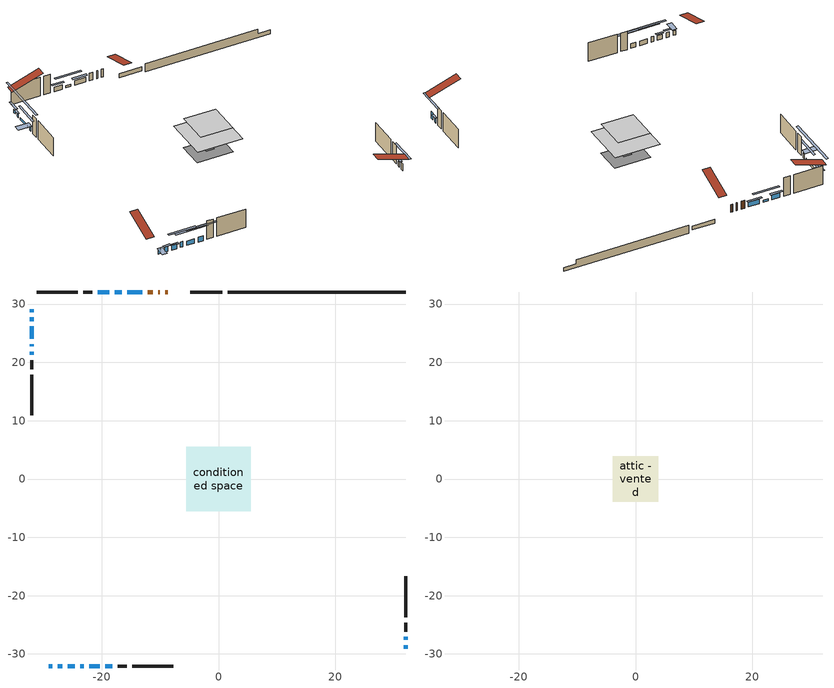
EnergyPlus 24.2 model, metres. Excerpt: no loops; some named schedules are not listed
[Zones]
conditioned space
 floor adiabatic (Floor2 construction): -0.99,-0.99 -0.99,0.99 0.99,0.99 0.99,-0.99 z0.91
 floor adiabatic (AdiabaticFloorConstruction): -5.5,-5.5 -5.5,5.5 5.5,5.5 5.5,-5.5 z3.35
 floor foundation (Slab1 construction): -4.41,-3.21 -4.41,3.21 4.41,3.21 4.41,-3.21 z-1.22
 floor foundation (Slab2 construction): -0.99,-0.99 -0.99,0.99 0.99,0.99 0.99,-0.99 z-0.65
 wall outside (AdiabaticWallConstruction 1): -8.69,32.07 -9.14,32.07 / -10.07,32.07 -10.35,32.07 / -11.28,32.07 -12.11,32.07 z0.91:2.94
 wall outside (AdiabaticWallConstruction): -29.14,-32.07 -28.52,-32.07 / -13.04,32.07 -15.68,32.07 / -25.85,-32.07 -24.63,-32.07 / 32.07,-27.6 32.07,-27.09 / -18.76,32.07 -20.74,32.07 / -19.41,-32.07 -18.19,-32.07 / -32.07,21.82 -32.07,21.3 z0.91:2.13; -27.6,-32.07 -26.78,-32.07 z0.91:2.23; -32.07,29.14 -32.07,28.62 z0.91:1.83; -32.07,27.7 -32.07,27.09 z0.91:1.93; -16.61,32.07 -17.83,32.07 z0.91:1.47; -32.07,26.16 -32.07,24.03 z0.91:1.42; 32.07,-29.14 32.07,-28.52 z0.91:2.74; -23.71,-32.07 -23.09,-32.07 z0.91:2.33; -22.17,-32.07 -20.34,-32.07 z0.91:2.08; -32.07,23.1 -32.07,22.74 z0.91:1.57
 wall outside (Wall1 construction): -21.67,32.07 -23.21,32.07 / -17.26,-32.07 -15.72,-32.07 / -32.07,20.38 -32.07,18.83 / 32.07,-26.16 32.07,-24.62 z0.91:5.79
 wall outside (Wall2 construction): -24.14,32.07 -31.14,32.07 / -14.79,-32.07 -7.79,-32.07 / -32.07,17.91 -32.07,10.9 / 32.07,-23.69 32.07,-16.68 z0.91:5.79
 wall foundation (FoundationWall1 construction): 1.59,32.07,-1.22 1.59,32.07,0.91 29.02,32.07,0.91 29.02,32.07,-0.22 32.07,32.07,-0.22 32.07,32.07,-1.22
 wall foundation (FoundationWall2 construction): 0.66,32.07 -4.82,32.07 z-0.65:0.35
 window (WindowConstruction 12): -29.14,-32.07 -28.53,-32.07 z0.91:2.13
 window (WindowConstruction 7): -13.04,32.07 -15.68,32.07 z0.91:2.13
 window (WindowConstruction 8): -27.6,-32.07 -26.78,-32.07 z0.91:2.23
 window (WindowConstruction 9): -25.85,-32.07 -24.63,-32.07 z0.91:2.13
 window (WindowConstruction 10): -32.07,29.14 -32.07,28.63 z0.91:1.82
 window (WindowConstruction 11): -32.07,27.7 -32.07,27.09 z0.91:1.92
 window (WindowConstruction 14): -16.61,32.07 -17.83,32.07 z0.91:1.47
 window (WindowConstruction 15): -32.07,26.16 -32.07,24.03 z0.91:1.42
 window (WindowConstruction 13): 32.07,-29.14 32.07,-28.53 z0.91:2.74
 window (WindowConstruction): 32.07,-27.6 32.07,-27.09 z0.91:2.13
 window (WindowConstruction 1): -18.76,32.07 -20.74,32.07 z0.91:2.13
 window (WindowConstruction 2): -23.71,-32.07 -23.1,-32.07 z0.91:2.33
 window (WindowConstruction 3): -22.17,-32.07 -20.34,-32.07 z0.91:2.08
 window (WindowConstruction 4): -19.41,-32.07 -18.19,-32.07 z0.91:2.13
 window (WindowConstruction 5): -32.07,23.1 -32.07,22.74 z0.91:1.57
 window (WindowConstruction 6): -32.07,21.81 -32.07,21.3 z0.91:2.13
 door (Door): -8.69,32.07 -9.14,32.07 z0.91:2.94
 door (Door 1): -10.07,32.07 -10.35,32.07 z0.91:2.94
 door (Door 2): -11.28,32.07 -12.11,32.07 z0.91:2.94
 ceiling adiabatic (AdiabaticFloorConstruction): 5.5,-5.5 5.5,5.5 -5.5,5.5 -5.5,-5.5 z3.35
attic - vented
 floor to conditioned space (Floor1 construction Reversed): -3.91,-3.91 -3.91,3.91 3.91,3.91 3.91,-3.91 z5.79
 roof outside (Roof1 construction): -7.76,32.07,5.79 -7.76,24.46,8.32 -5.75,24.46,8.32 -5.75,32.07,5.79; -30.06,-32.07,5.79 -30.06,-24.46,8.32 -32.07,-24.46,8.32 -32.07,-32.07,5.79; -32.07,30.06,5.79 -24.46,30.06,8.32 -24.46,32.07,8.32 -32.07,32.07,5.79; 32.07,-30.06,5.79 24.46,-30.06,8.32 24.46,-32.07,8.32 32.07,-32.07,5.79
shading: -28.23,-32.07 -29.43,-32.07 -29.43,-34.51 -28.23,-34.51 z2.43; -16.14,32.07 -12.58,32.07 -12.58,32.53 -16.14,32.53 z2.59; -26.32,-32.07 -28.06,-32.07 -28.06,-32.53 -26.32,-32.53 z2.69; -24.34,-32.07 -26.15,-32.07 -26.15,-32.53 -24.34,-32.53 z2.43; -32.07,27.41 -32.07,30.35 -32.53,30.35 -32.53,27.41 z3.04; -32.07,26.63 -32.07,28.16 -32.53,28.16 -32.53,26.63 z2.39; -20.42,32.07 -14.02,32.07 -14.02,32.53 -20.42,32.53 z4.06; -32.07,18.24 -32.07,31.95 -32.53,31.95 -32.53,18.24 z7.21; 32.07,-25.47 32.07,-32.19 32.53,-32.19 32.53,-25.47 z5.79; 32.07,-26.63 32.07,-28.06 32.53,-28.06 32.53,-26.63 z2.59; -21.2,32.07 -18.3,32.07 -18.3,32.53 -21.2,32.53 z2.59; -20.04,-32.07 -26.76,-32.07 -26.76,-32.53 -20.04,-32.53 z5.38; -17.29,-32.07 -25.22,-32.07 -25.22,-32.83 -17.29,-32.83 z5.13; -15.14,-32.07 -22.46,-32.07 -22.46,-32.53 -15.14,-32.53 z5.18; -32.07,19.69 -32.07,26.15 -32.53,26.15 -32.53,19.69 z4.62; -32.07,20.84 -32.07,22.27 -35.42,22.27 -35.42,20.84 z2.59
[Building]
Building 1: Terrain=Suburbs
[Site:Location]
Toronto Intl AP_ON: Latitude {deg}=43.68; Longitude {deg}=-79.63; Time Zone {hr}=-5; Elevation {m}=173; Keep Site Location Information=Yes
[Site:GroundTemperature:Shallow]
4.59119, 2.66285, 2.50842, 3.42352, 7.09712, 10.7536, 13.9236, 15.9317, 16.1023, 14.4691, 11.3799, 7.83558
[Site:WaterMainsTemperature]
Calculation Method=Schedule; Temperature Schedule=mains temperature schedule
[Material] Roughness=Rough; Thermal Absorptance=0.9
Name | Thickness {m} | Conductivity {W/m-K} | Density {kg/m3} | Specific Heat {J/kg-K} | Solar Absorptance | Visible Absorptance
asphalt or fiberglass shingles | 0.00635 | 0.162714 | 1121.4 | 1465.45 | 0.4 | 0.4
ceiling loosefill ins | 0.169333 | 0.0480833 | 16.02 | 1046.75 | 0.7 | 0.7
ceiling stud and cavity | 0.1397 | 0.0981895 | 65.682 | 1177.47 | 0.7 | 0.7
concrete 4.0 in. | 0.1016 | 1.803125 | 2242.8 | 837.4 | 0.7 | 0.7
concrete 8.0 in. | 0.2032 | 1.803125 | 2242.8 | 837.4 | 0.7 | 0.7
door material | 0.04445 | 0.0451087 | 512.64 | 1214.23 | 0.7 | 0.7
door material 1 | 0.04445 | 0.053851 | 512.64 | 1214.23 | 0.7 | 0.7
exterior vertical ins | 0.0219533 | 0.029427 | 32.04 | 1214.23 | 0.7 | 0.7
floor covering | 0.0127 | 0.0433444 | 54.468 | 1339.84 | 0.6 | 0.6
floor rigid ins; wall rigid ins | 0.051816 | 0.029427 | 32.04 | 1214.23 | 0.7 | 0.7
floor rigid ins 1; wall rigid ins 1 | 0.512978 | 0.029427 | 32.04 | 1214.23 | 0.7 | 0.7
floor stud and cavity | 0.1397 | 0.130083 | 92.3553 | 1139.71 | 0.7 | 0.7
floor stud and cavity 1 | 0.1397 | 1.75129 | 37.0049 | 1207.88 | 0.7 | 0.7
furniture material conditioned space 1 | 0.1524 | 0.115458 | 640.8 | 1214.23 | 0.6 | 0.6
gypsum board | 0.0127 | 0.160291 | 801 | 837.4 | 0.6 | 0.6
gypsum board 1 | 0.0127 | 0.160291 | 801 | 837.4 | 0.7 | 0.7
osb sheathing 0.5 in. | 0.0127 | 0.115458 | 512.64 | 1214.23 | 0.7 | 0.7
osb sheathing 0.75 in. | 0.01905 | 0.115458 | 512.64 | 1214.23 | 0.7 | 0.7
wall stud and cavity | 0.1397 | 0.246398 | 139.0536 | 1170.24 | 0.7 | 0.7
wall stud and cavity 1 | 0.1397 | 0.251076 | 139.0536 | 1170.24 | 0.7 | 0.7
wall stud and cavity 2 | 0.0889 | 0.380278 | 52.3479 | 1209.89 | 0.7 | 0.7
wall stud and cavity 3 | 0.0889 | 0.391764 | 83.0341 | 1211.67 | 0.7 | 0.7
wood siding | 0.0254 | 0.102417 | 544.68 | 1172.36 | 0.74 | 0.74
wood siding 1; wood siding 2 | 0.0254 | 0.102417 | 544.68 | 1172.36 | 0.7 | 0.7
[WindowMaterial:SimpleGlazingSystem]
Name | U-Factor {W/m2-K} | Solar Heat Gain Coefficient
WindowMaterial | 3.032052 | 0.47
WindowMaterial 1 | 2.94631 | 0.61
WindowMaterial 10 | 4.08135 | 0.67
WindowMaterial 11 | 3.95529 | 0.68
WindowMaterial 12 | 3.02467 | 0.48
WindowMaterial 13 | 3.063281 | 0.4
WindowMaterial 2 | 2.98209 | 0.54
WindowMaterial 3 | 2.95313 | 0.6
WindowMaterial 4 | 2.98606 | 0.56
WindowMaterial 5 | 4.2585 | 0.43
WindowMaterial 6 | 2.97754 | 0.57
WindowMaterial 7 | 2.99571 | 0.54
WindowMaterial 8 | 2.5903 | 0.45
WindowMaterial 9 | 2.992306 | 0.51
[Construction]
AdiabaticFloorConstruction: floor stud and cavity 1, floor rigid ins 1, osb sheathing 0.75 in., floor covering
AdiabaticWallConstruction: wood siding 1, wall rigid ins 1, wall stud and cavity 2, gypsum board
AdiabaticWallConstruction 1: wood siding 2, wall rigid ins 1, wall stud and cavity 2, gypsum board
Door: door material
Door 1; Door 2: door material 1
Floor1 construction Reversed: gypsum board, ceiling stud and cavity, ceiling loosefill ins
Floor2 construction: floor stud and cavity, floor rigid ins, osb sheathing 0.75 in., floor covering
FoundationWall1 construction: concrete 8.0 in., gypsum board 1
FoundationWall2 construction: concrete 8.0 in.
furniture construction conditioned space 1: furniture material conditioned space 1
PartitionWallConstruction: gypsum board, wall stud and cavity 3, gypsum board
Roof1 construction: asphalt or fiberglass shingles
Slab1 construction; Slab2 construction: concrete 4.0 in.
Wall1 construction: wood siding, wall rigid ins, osb sheathing 0.5 in., wall stud and cavity, gypsum board
Wall2 construction: wood siding, osb sheathing 0.5 in., wall stud and cavity 1, gypsum board
WindowConstruction; WindowConstruction 6: WindowMaterial
WindowConstruction 1: WindowMaterial 1
WindowConstruction 10: WindowMaterial 8
WindowConstruction 11: WindowMaterial 9
WindowConstruction 12: WindowMaterial 10
WindowConstruction 13: WindowMaterial 11
WindowConstruction 14: WindowMaterial 12
WindowConstruction 15: WindowMaterial 13
WindowConstruction 2: WindowMaterial 2
WindowConstruction 3: WindowMaterial 3
WindowConstruction 4; WindowConstruction 9: WindowMaterial 4
WindowConstruction 5: WindowMaterial 5
WindowConstruction 7: WindowMaterial 6
WindowConstruction 8: WindowMaterial 7
[Zone] Multiplier=1; Part of Total Floor Area=Yes
Name | Volume {m3}
attic - vented | 25.1592
conditioned space | 452.5
[Space]
Name | Zone | Volume {m3}
attic - vented 1 | attic - vented | 25.1592
conditioned space 1 | conditioned space | 452.5
[ZoneInfiltration:EffectiveLeakageArea]
infil attic - vented 1: Zone or Space=attic - vented 1; Schedule=Always On Discrete; Effective Air Leakage Area {cm2}=2527.45; Stack Coefficient=0.000176446; Wind Coefficient=8.97483e-06
[ZoneMixing]
whole house fan mix: Zone or Space=attic - vented; Schedule=Always On Continuous; Design Flow Rate Calculation Method=Flow/Zone; Design Flow Rate {m3/s}=0; Source Zone or Space=conditioned space
[SurfaceProperty:ExposedFoundationPerimeter] Exposed Perimeter Calculation Method=TotalExposedPerimeter
Name | Total Exposed Perimeter {m}
Slab1 | 30.48
Slab2 | 5.486
[InternalMass] Zone or ZoneList=conditioned space; Space or SpaceList=conditioned space 1
Name | Construction | Surface Area {m2}
furniture mass conditioned space 1 | furniture construction conditioned space 1 | 74.1281
partition wall mass | PartitionWallConstruction | 181.42
[Lights]
interior lighting: Zone or ZoneList or Space or SpaceList=conditioned space 1; Schedule=interior lighting schedule; Design Level Calculation Method=LightingLevel; Lighting Level {W}=343.2; Return Air Fraction=0; Fraction Radiant=0.6; Fraction Visible=0.2; Fraction Replaceable=1
[People]
occupants: Zone or ZoneList or Space or SpaceList=conditioned space 1; Number of People Schedule=occupants schedule; Number of People Calculation Method=People; Number of People=3; Fraction Radiant=0.314171; Sensible Heat Fraction=0.56303; Activity Level Schedule=occupants activity schedule; Carbon Dioxide Generation Rate {m3/s-W}=0; Enable ASHRAE 55 Comfort Warnings=No; Mean Radiant Temperature Calculation Type=EnclosureAveraged
[ElectricEquipment] Zone or ZoneList or Space or SpaceList=conditioned space 1; Design Level Calculation Method=EquipmentLevel
Name | Schedule | Design Level {W} | Fraction Latent | Fraction Radiant | Fraction Lost
clothes dryer | clothes dryer schedule | 140.772 | 0.015 | 0.081 | 0.85
clothes washer | clothes washer schedule | 32.1985 | 0.03 | 0.162 | 0.7
cooking range | cooking range schedule | 215.147 | 0.08 | 0.432 | 0.2
dishwasher | dishwasher schedule | 66.8632 | 0.3 | 0.18 | 0.4
fridge | fridge schedule | 72.9452 | 0 | 0.6 | 0
mech vent bath fan 0 | mech vent bath fan 0 schedule | 50.2 | 0 | 0 | 1
mech vent bath fan 1 | mech vent bath fan 1 schedule | 50.2 | 0 | 0 | 1
mech vent house fan | mech vent house fan schedule | 0 | 0 | 0 | 1
mech vent house fan cfis | mech vent house fan cfis schedule | 0 | 0 | 0 | 0
misc plug loads | misc plug loads schedule | 494.7 | 0.045 | 0.513 | 0.1
whole house fan | Always On Discrete | 0 | 0 | 0 | 1
[OtherEquipment] Zone or ZoneList or Space or SpaceList=conditioned space 1; Design Level Calculation Method=EquipmentLevel
Name | Fuel Type | Schedule | Design Level {W} | Fraction Latent | Fraction Radiant | Fraction Lost
clothes dryer 1 | Electricity | clothes dryer schedule | 0 | 0.015 | 0.081 | 0.85
cooking range 1 | Electricity | cooking range schedule | 0 | 0.08 | 0.432 | 0.2
general water use latent | None | general water use schedule | 62.594 | 1 | 0 | 0
general water use sensible | None | general water use schedule | -61.6891 | 0 | 0.6 | 0
mech vent house fan latent load | None | Always On Discrete | 0 | 1 | 0 | 0
mech vent house fan sensible load | None | Always On Discrete | 0 | 0 | 0 | 0
water heater energy adjustment1 | NaturalGas | Always On Discrete | 0.01 | 0 | 0 | 1
[ZoneInfiltration:DesignFlowRate] Zone or ZoneList or Space or SpaceList=conditioned space 1; Schedule=Always On Discrete; Design Flow Rate Calculation Method=Flow/Zone; Design Flow Rate {m3/s}=0
infil flow; natural vent flow; whole house fan flow
[Foundation:Kiva] Initial Indoor Air Temperature {C}=18; Wall Depth Below Slab {m}=0.2032
Name | Wall Height Above Grade {m} | Custom Block Material Name 1 | Custom Block Depth 1 {m} | Custom Block X Position 1 {m} | Custom Block Z Position 1 {m}
Foundation Kiva 1 | 0.910011 | exterior vertical ins | 2.13 | 0.2159 | 0
Foundation Kiva 2 | 0.350002
[Foundation:Kiva:Settings]
Soil Conductivity {W/m-K}=0.849921; Soil Density {kg/m3}=1842.3; Soil Specific Heat {J/kg-K}=418.7; Ground Solar Absorptivity=0.9; Ground Thermal Absorptivity=0.9; Ground Surface Roughness {m}=0.03; Far-Field Width {m}=40; Deep-Ground Boundary Condition=ZeroFlux; Deep-Ground Depth {m}=40; Minimum Cell Dimension {m}=0.2; Maximum Cell Growth Coefficient=3; Simulation Timestep=Timestep
[Exterior:Lights]
exterior lighting: Schedule=exterior lighting schedule; Design Level {W}=75.6
[Schedule:Constant]
Name | Hourly Value
Always On Continuous; mech vent house fan schedule; mech vent house fan cfis schedule; Always On Discrete | 1
occupants activity schedule | 117.228
fridge schedule | 0
[Schedule:Week:Daily]
interior lighting schedule Week Rule - Jan1-Jan27: interior lighting schedule day, interior lighting schedule day, interior lighting schedule day, interior lighting schedule day, interior lighting schedule day, interior lighting schedule day, interior lighting schedule day, interior lighting schedule default day, interior lighting schedule default day, interior lighting schedule default day, interior lighting schedule default day, interior lighting schedule default day
interior lighting schedule Week Rule - Jan28-Feb3: interior lighting schedule day, interior lighting schedule day, interior lighting schedule day, interior lighting schedule day, interior lighting schedule day 1, interior lighting schedule day 1, interior lighting schedule day 1, interior lighting schedule default day, interior lighting schedule default day, interior lighting schedule default day, interior lighting schedule default day, interior lighting schedule default day
interior lighting schedule Week Rule - Feb4-Feb24: interior lighting schedule day 1, interior lighting schedule day 1, interior lighting schedule day 1, interior lighting schedule day 1, interior lighting schedule day 1, interior lighting schedule day 1, interior lighting schedule day 1, interior lighting schedule default day, interior lighting schedule default day, interior lighting schedule default day, interior lighting schedule default day, interior lighting schedule default day
interior lighting schedule Week Rule - Feb25-Mar3: interior lighting schedule day 1, interior lighting schedule day 1, interior lighting schedule day 1, interior lighting schedule day 1, interior lighting schedule day 2, interior lighting schedule day 2, interior lighting schedule day 2, interior lighting schedule default day, interior lighting schedule default day, interior lighting schedule default day, interior lighting schedule default day, interior lighting schedule default day
interior lighting schedule Week Rule - Mar4-Mar31: interior lighting schedule day 2, interior lighting schedule day 2, interior lighting schedule day 2, interior lighting schedule day 2, interior lighting schedule day 2, interior lighting schedule day 2, interior lighting schedule day 2, interior lighting schedule default day, interior lighting schedule default day, interior lighting schedule default day, interior lighting schedule default day, interior lighting schedule default day
interior lighting schedule Week Rule - Apr1-Apr28: interior lighting schedule day 3, interior lighting schedule day 3, interior lighting schedule day 3, interior lighting schedule day 3, interior lighting schedule day 3, interior lighting schedule day 3, interior lighting schedule day 3, interior lighting schedule default day, interior lighting schedule default day, interior lighting schedule default day, interior lighting schedule default day, interior lighting schedule default day
interior lighting schedule Week Rule - Apr29-May5: interior lighting schedule day 3, interior lighting schedule day 3, interior lighting schedule day 4, interior lighting schedule day 4, interior lighting schedule day 4, interior lighting schedule day 4, interior lighting schedule day 4, interior lighting schedule default day, interior lighting schedule default day, interior lighting schedule default day, interior lighting schedule default day, interior lighting schedule default day
interior lighting schedule Week Rule - May6-May26: interior lighting schedule day 4, interior lighting schedule day 4, interior lighting schedule day 4, interior lighting schedule day 4, interior lighting schedule day 4, interior lighting schedule day 4, interior lighting schedule day 4, interior lighting schedule default day, interior lighting schedule default day, interior lighting schedule default day, interior lighting schedule default day, interior lighting schedule default day
interior lighting schedule Week Rule - May27-Jun2: interior lighting schedule day 4, interior lighting schedule day 4, interior lighting schedule day 4, interior lighting schedule day 4, interior lighting schedule day 4, interior lighting schedule day 5, interior lighting schedule day 5, interior lighting schedule default day, interior lighting schedule default day, interior lighting schedule default day, interior lighting schedule default day, interior lighting schedule default day
interior lighting schedule Week Rule - Jun3-Jun30: interior lighting schedule day 5, interior lighting schedule day 5, interior lighting schedule day 5, interior lighting schedule day 5, interior lighting schedule day 5, interior lighting schedule day 5, interior lighting schedule day 5, interior lighting schedule default day, interior lighting schedule default day, interior lighting schedule default day, interior lighting schedule default day, interior lighting schedule default day
interior lighting schedule Week Rule - Jul1-Jul28: interior lighting schedule day 6, interior lighting schedule day 6, interior lighting schedule day 6, interior lighting schedule day 6, interior lighting schedule day 6, interior lighting schedule day 6, interior lighting schedule day 6, interior lighting schedule default day, interior lighting schedule default day, interior lighting schedule default day, interior lighting schedule default day, interior lighting schedule default day
interior lighting schedule Week Rule - Jul29-Aug4: interior lighting schedule day 6, interior lighting schedule day 6, interior lighting schedule day 6, interior lighting schedule day 7, interior lighting schedule day 7, interior lighting schedule day 7, interior lighting schedule day 7, interior lighting schedule default day, interior lighting schedule default day, interior lighting schedule default day, interior lighting schedule default day, interior lighting schedule default day
interior lighting schedule Week Rule - Aug5-Aug25: interior lighting schedule day 7, interior lighting schedule day 7, interior lighting schedule day 7, interior lighting schedule day 7, interior lighting schedule day 7, interior lighting schedule day 7, interior lighting schedule day 7, interior lighting schedule default day, interior lighting schedule default day, interior lighting schedule default day, interior lighting schedule default day, interior lighting schedule default day
interior lighting schedule Week Rule - Aug26-Sep1: interior lighting schedule day 7, interior lighting schedule day 7, interior lighting schedule day 7, interior lighting schedule day 7, interior lighting schedule day 7, interior lighting schedule day 7, interior lighting schedule day 8, interior lighting schedule default day, interior lighting schedule default day, interior lighting schedule default day, interior lighting schedule default day, interior lighting schedule default day
interior lighting schedule Week Rule - Sep2-Sep29: interior lighting schedule day 8, interior lighting schedule day 8, interior lighting schedule day 8, interior lighting schedule day 8, interior lighting schedule day 8, interior lighting schedule day 8, interior lighting schedule day 8, interior lighting schedule default day, interior lighting schedule default day, interior lighting schedule default day, interior lighting schedule default day, interior lighting schedule default day
interior lighting schedule Week Rule - Sep30-Oct6: interior lighting schedule day 8, interior lighting schedule day 9, interior lighting schedule day 9, interior lighting schedule day 9, interior lighting schedule day 9, interior lighting schedule day 9, interior lighting schedule day 9, interior lighting schedule default day, interior lighting schedule default day, interior lighting schedule default day, interior lighting schedule default day, interior lighting schedule default day
interior lighting schedule Week Rule - Oct7-Oct27: interior lighting schedule day 9, interior lighting schedule day 9, interior lighting schedule day 9, interior lighting schedule day 9, interior lighting schedule day 9, interior lighting schedule day 9, interior lighting schedule day 9, interior lighting schedule default day, interior lighting schedule default day, interior lighting schedule default day, interior lighting schedule default day, interior lighting schedule default day
interior lighting schedule Week Rule - Oct28-Nov3: interior lighting schedule day 9, interior lighting schedule day 9, interior lighting schedule day 9, interior lighting schedule day 9, interior lighting schedule day 10, interior lighting schedule day 10, interior lighting schedule day 10, interior lighting schedule default day, interior lighting schedule default day, interior lighting schedule default day, interior lighting schedule default day, interior lighting schedule default day
interior lighting schedule Week Rule - Nov4-Nov24: interior lighting schedule day 10, interior lighting schedule day 10, interior lighting schedule day 10, interior lighting schedule day 10, interior lighting schedule day 10, interior lighting schedule day 10, interior lighting schedule day 10, interior lighting schedule default day, interior lighting schedule default day, interior lighting schedule default day, interior lighting schedule default day, interior lighting schedule default day
interior lighting schedule Week Rule - Nov25-Dec1: interior lighting schedule day 10, interior lighting schedule day 10, interior lighting schedule day 10, interior lighting schedule day 10, interior lighting schedule day 10, interior lighting schedule day 10, interior lighting schedule day 11, interior lighting schedule default day, interior lighting schedule default day, interior lighting schedule default day, interior lighting schedule default day, interior lighting schedule default day
interior lighting schedule Week Rule - Dec2-Dec31: interior lighting schedule day 11, interior lighting schedule day 11, interior lighting schedule day 11, interior lighting schedule day 11, interior lighting schedule day 11, interior lighting schedule day 11, interior lighting schedule day 11, interior lighting schedule default day, interior lighting schedule default day, interior lighting schedule default day, interior lighting schedule default day, interior lighting schedule default day
occupants schedule Week Rule - Jan1-Dec31: occupants schedule day, occupants schedule day, occupants schedule day, occupants schedule day, occupants schedule day, occupants schedule day, occupants schedule day, occupants schedule default day, occupants schedule default day, occupants schedule default day, occupants schedule default day, occupants schedule default day
clothes dryer schedule Week Rule - Jan1-Dec31: clothes dryer schedule day, clothes dryer schedule day, clothes dryer schedule day, clothes dryer schedule day, clothes dryer schedule day, clothes dryer schedule day, clothes dryer schedule day, clothes dryer schedule default day, clothes dryer schedule default day, clothes dryer schedule default day, clothes dryer schedule default day, clothes dryer schedule default day
clothes washer schedule Week Rule - Jan1-Dec31: clothes washer schedule day, clothes washer schedule day, clothes washer schedule day, clothes washer schedule day, clothes washer schedule day, clothes washer schedule day, clothes washer schedule day, clothes washer schedule default day, clothes washer schedule default day, clothes washer schedule default day, clothes washer schedule default day, clothes washer schedule default day
cooking range schedule Week Rule - Jan1-Dec31: cooking range schedule day, cooking range schedule day, cooking range schedule day, cooking range schedule day, cooking range schedule day, cooking range schedule day, cooking range schedule day, cooking range schedule default day, cooking range schedule default day, cooking range schedule default day, cooking range schedule default day, cooking range schedule default day
dishwasher schedule Week Rule - Jan1-Dec31: dishwasher schedule day, dishwasher schedule day, dishwasher schedule day, dishwasher schedule day, dishwasher schedule day, dishwasher schedule day, dishwasher schedule day, dishwasher schedule default day, dishwasher schedule default day, dishwasher schedule default day, dishwasher schedule default day, dishwasher schedule default day
mech vent bath fan 0 schedule Week Rule - Jan1-Dec31: mech vent bath fan 0 schedule day, mech vent bath fan 0 schedule day, mech vent bath fan 0 schedule day, mech vent bath fan 0 schedule day, mech vent bath fan 0 schedule day, mech vent bath fan 0 schedule day, mech vent bath fan 0 schedule day, mech vent bath fan 0 schedule default day, mech vent bath fan 0 schedule default day, mech vent bath fan 0 schedule default day, mech vent bath fan 0 schedule default day, mech vent bath fan 0 schedule default day
mech vent bath fan 1 schedule Week Rule - Jan1-Dec31: mech vent bath fan 1 schedule day, mech vent bath fan 1 schedule day, mech vent bath fan 1 schedule day, mech vent bath fan 1 schedule day, mech vent bath fan 1 schedule day, mech vent bath fan 1 schedule day, mech vent bath fan 1 schedule day, mech vent bath fan 1 schedule default day, mech vent bath fan 1 schedule default day, mech vent bath fan 1 schedule default day, mech vent bath fan 1 schedule default day, mech vent bath fan 1 schedule default day
misc plug loads schedule Week Rule - Jan1-Dec31: misc plug loads schedule day, misc plug loads schedule day, misc plug loads schedule day, misc plug loads schedule day, misc plug loads schedule day, misc plug loads schedule day, misc plug loads schedule day, misc plug loads schedule default day, misc plug loads schedule default day, misc plug loads schedule default day, misc plug loads schedule default day, misc plug loads schedule default day
general water use schedule Week Rule - Jan1-Dec31: general water use schedule day, general water use schedule day, general water use schedule day, general water use schedule day, general water use schedule day, general water use schedule day, general water use schedule day, general water use schedule default day, general water use schedule default day, general water use schedule default day, general water use schedule default day, general water use schedule default day
exterior lighting schedule Week Rule - Jan1-Jan27: exterior lighting schedule day, exterior lighting schedule day, exterior lighting schedule day, exterior lighting schedule day, exterior lighting schedule day, exterior lighting schedule day, exterior lighting schedule day, exterior lighting schedule default day, exterior lighting schedule default day, exterior lighting schedule default day, exterior lighting schedule default day, exterior lighting schedule default day
exterior lighting schedule Week Rule - Jan28-Feb3: exterior lighting schedule day, exterior lighting schedule day, exterior lighting schedule day, exterior lighting schedule day, exterior lighting schedule day 1, exterior lighting schedule day 1, exterior lighting schedule day 1, exterior lighting schedule default day, exterior lighting schedule default day, exterior lighting schedule default day, exterior lighting schedule default day, exterior lighting schedule default day
exterior lighting schedule Week Rule - Feb4-Feb24: exterior lighting schedule day 1, exterior lighting schedule day 1, exterior lighting schedule day 1, exterior lighting schedule day 1, exterior lighting schedule day 1, exterior lighting schedule day 1, exterior lighting schedule day 1, exterior lighting schedule default day, exterior lighting schedule default day, exterior lighting schedule default day, exterior lighting schedule default day, exterior lighting schedule default day
exterior lighting schedule Week Rule - Feb25-Mar3: exterior lighting schedule day 1, exterior lighting schedule day 1, exterior lighting schedule day 1, exterior lighting schedule day 1, exterior lighting schedule day 2, exterior lighting schedule day 2, exterior lighting schedule day 2, exterior lighting schedule default day, exterior lighting schedule default day, exterior lighting schedule default day, exterior lighting schedule default day, exterior lighting schedule default day
exterior lighting schedule Week Rule - Mar4-Mar31: exterior lighting schedule day 2, exterior lighting schedule day 2, exterior lighting schedule day 2, exterior lighting schedule day 2, exterior lighting schedule day 2, exterior lighting schedule day 2, exterior lighting schedule day 2, exterior lighting schedule default day, exterior lighting schedule default day, exterior lighting schedule default day, exterior lighting schedule default day, exterior lighting schedule default day
exterior lighting schedule Week Rule - Apr1-Apr28: exterior lighting schedule day 3, exterior lighting schedule day 3, exterior lighting schedule day 3, exterior lighting schedule day 3, exterior lighting schedule day 3, exterior lighting schedule day 3, exterior lighting schedule day 3, exterior lighting schedule default day, exterior lighting schedule default day, exterior lighting schedule default day, exterior lighting schedule default day, exterior lighting schedule default day
exterior lighting schedule Week Rule - Apr29-May5: exterior lighting schedule day 3, exterior lighting schedule day 3, exterior lighting schedule day 4, exterior lighting schedule day 4, exterior lighting schedule day 4, exterior lighting schedule day 4, exterior lighting schedule day 4, exterior lighting schedule default day, exterior lighting schedule default day, exterior lighting schedule default day, exterior lighting schedule default day, exterior lighting schedule default day
exterior lighting schedule Week Rule - May6-May26: exterior lighting schedule day 4, exterior lighting schedule day 4, exterior lighting schedule day 4, exterior lighting schedule day 4, exterior lighting schedule day 4, exterior lighting schedule day 4, exterior lighting schedule day 4, exterior lighting schedule default day, exterior lighting schedule default day, exterior lighting schedule default day, exterior lighting schedule default day, exterior lighting schedule default day
exterior lighting schedule Week Rule - May27-Jun2: exterior lighting schedule day 4, exterior lighting schedule day 4, exterior lighting schedule day 4, exterior lighting schedule day 4, exterior lighting schedule day 4, exterior lighting schedule day 5, exterior lighting schedule day 5, exterior lighting schedule default day, exterior lighting schedule default day, exterior lighting schedule default day, exterior lighting schedule default day, exterior lighting schedule default day
exterior lighting schedule Week Rule - Jun3-Jun30: exterior lighting schedule day 5, exterior lighting schedule day 5, exterior lighting schedule day 5, exterior lighting schedule day 5, exterior lighting schedule day 5, exterior lighting schedule day 5, exterior lighting schedule day 5, exterior lighting schedule default day, exterior lighting schedule default day, exterior lighting schedule default day, exterior lighting schedule default day, exterior lighting schedule default day
exterior lighting schedule Week Rule - Jul1-Jul28: exterior lighting schedule day 6, exterior lighting schedule day 6, exterior lighting schedule day 6, exterior lighting schedule day 6, exterior lighting schedule day 6, exterior lighting schedule day 6, exterior lighting schedule day 6, exterior lighting schedule default day, exterior lighting schedule default day, exterior lighting schedule default day, exterior lighting schedule default day, exterior lighting schedule default day
exterior lighting schedule Week Rule - Jul29-Aug4: exterior lighting schedule day 6, exterior lighting schedule day 6, exterior lighting schedule day 6, exterior lighting schedule day 7, exterior lighting schedule day 7, exterior lighting schedule day 7, exterior lighting schedule day 7, exterior lighting schedule default day, exterior lighting schedule default day, exterior lighting schedule default day, exterior lighting schedule default day, exterior lighting schedule default day
exterior lighting schedule Week Rule - Aug5-Aug25: exterior lighting schedule day 7, exterior lighting schedule day 7, exterior lighting schedule day 7, exterior lighting schedule day 7, exterior lighting schedule day 7, exterior lighting schedule day 7, exterior lighting schedule day 7, exterior lighting schedule default day, exterior lighting schedule default day, exterior lighting schedule default day, exterior lighting schedule default day, exterior lighting schedule default day
[Schedule:Year]
interior lighting schedule: interior lighting schedule Week Rule - Jan1-Jan27, 1, 1, 1, 27, interior lighting schedule Week Rule - Jan28-Feb3, 1, 28, 2, 3, interior lighting schedule Week Rule - Feb4-Feb24, 2, 4, 2, 24, interior lighting schedule Week Rule - Feb25-Mar3, 2, 25, 3, 3, interior lighting schedule Week Rule - Mar4-Mar31, 3, 4, 3, 31, interior lighting schedule Week Rule - Apr1-Apr28, 4, 1, 4, 28, interior lighting schedule Week Rule - Apr29-May5, 4, 29, 5, 5, interior lighting schedule Week Rule - May6-May26, 5, 6, 5, 26, interior lighting schedule Week Rule - May27-Jun2, 5, 27, 6, 2, interior lighting schedule Week Rule - Jun3-Jun30, 6, 3, 6, 30, interior lighting schedule Week Rule - Jul1-Jul28, 7, 1, 7, 28, interior lighting schedule Week Rule - Jul29-Aug4, 7, 29, 8, 4, interior lighting schedule Week Rule - Aug5-Aug25, 8, 5, 8, 25, interior lighting schedule Week Rule - Aug26-Sep1, 8, 26, 9, 1, interior lighting schedule Week Rule - Sep2-Sep29, 9, 2, 9, 29, interior lighting schedule Week Rule - Sep30-Oct6, 9, 30, 10, 6, interior lighting schedule Week Rule - Oct7-Oct27, 10, 7, 10, 27, interior lighting schedule Week Rule - Oct28-Nov3, 10, 28, 11, 3, interior lighting schedule Week Rule - Nov4-Nov24, 11, 4, 11, 24, interior lighting schedule Week Rule - Nov25-Dec1, 11, 25, 12, 1, interior lighting schedule Week Rule - Dec2-Dec31, 12, 2, 12, 31
occupants schedule: occupants schedule Week Rule - Jan1-Dec31, 1, 1, 12, 31
clothes dryer schedule: clothes dryer schedule Week Rule - Jan1-Dec31, 1, 1, 12, 31
clothes washer schedule: clothes washer schedule Week Rule - Jan1-Dec31, 1, 1, 12, 31
cooking range schedule: cooking range schedule Week Rule - Jan1-Dec31, 1, 1, 12, 31
dishwasher schedule: dishwasher schedule Week Rule - Jan1-Dec31, 1, 1, 12, 31
mech vent bath fan 0 schedule: mech vent bath fan 0 schedule Week Rule - Jan1-Dec31, 1, 1, 12, 31
mech vent bath fan 1 schedule: mech vent bath fan 1 schedule Week Rule - Jan1-Dec31, 1, 1, 12, 31
misc plug loads schedule: misc plug loads schedule Week Rule - Jan1-Dec31, 1, 1, 12, 31
general water use schedule: general water use schedule Week Rule - Jan1-Dec31, 1, 1, 12, 31
exterior lighting schedule: exterior lighting schedule Week Rule - Jan1-Jan27, 1, 1, 1, 27, exterior lighting schedule Week Rule - Jan28-Feb3, 1, 28, 2, 3, exterior lighting schedule Week Rule - Feb4-Feb24, 2, 4, 2, 24, exterior lighting schedule Week Rule - Feb25-Mar3, 2, 25, 3, 3, exterior lighting schedule Week Rule - Mar4-Mar31, 3, 4, 3, 31, exterior lighting schedule Week Rule - Apr1-Apr28, 4, 1, 4, 28, exterior lighting schedule Week Rule - Apr29-May5, 4, 29, 5, 5, exterior lighting schedule Week Rule - May6-May26, 5, 6, 5, 26, exterior lighting schedule Week Rule - May27-Jun2, 5, 27, 6, 2, exterior lighting schedule Week Rule - Jun3-Jun30, 6, 3, 6, 30, exterior lighting schedule Week Rule - Jul1-Jul28, 7, 1, 7, 28, exterior lighting schedule Week Rule - Jul29-Aug4, 7, 29, 8, 4, exterior lighting schedule Week Rule - Aug5-Aug25, 8, 5, 8, 25, exterior lighting schedule Week Rule - Aug26-Sep1, 8, 26, 9, 1, exterior lighting schedule Week Rule - Sep2-Sep29, 9, 2, 9, 29, exterior lighting schedule Week Rule - Sep30-Oct6, 9, 30, 10, 6, exterior lighting schedule Week Rule - Oct7-Oct27, 10, 7, 10, 27, exterior lighting schedule Week Rule - Oct28-Nov3, 10, 28, 11, 3, exterior lighting schedule Week Rule - Nov4-Nov24, 11, 4, 11, 24, exterior lighting schedule Week Rule - Nov25-Dec1, 11, 25, 12, 1, exterior lighting schedule Week Rule - Dec2-Dec31, 12, 2, 12, 31
[Schedule:Compact]
mains temperature schedule: Through: 01/01, For: AllDays, Until: 24:00, 8.43722, Through: 01/02, For: AllDays, Until: 24:00, 8.37111, Through: 01/03, For: AllDays, Until: 24:00, 8.30611, Through: 01/04, For: AllDays, Until: 24:00, 8.24222, Through: 01/05, For: AllDays, Until: 24:00, 8.17944, Through: 01/06, For: AllDays, Until: 24:00, 8.11833, Through: 01/07, For: AllDays, Until: 24:00, 8.05833, Through: 01/08, For: AllDays, Until: 24:00, 7.99944, Through: 01/09, For: AllDays, Until: 24:00, 7.94222, Through: 01/10, For: AllDays, Until: 24:00, 7.88611, Through: 01/11, For: AllDays, Until: 24:00, 7.83167, Through: 01/12, For: AllDays, Until: 24:00, 7.77833, Through: 01/13, For: AllDays, Until: 24:00, 7.72611, Through: 01/14, For: AllDays, Until: 24:00, 7.67556, Through: 01/15, For: AllDays, Until: 24:00, 7.62667, Through: 01/16, For: AllDays, Until: 24:00, 7.57889, Through: 01/17, For: AllDays, Until: 24:00, 7.53278, Through: 01/18, For: AllDays, Until: 24:00, 7.48778, Through: 01/19, For: AllDays, Until: 24:00, 7.44444, Through: 01/20, For: AllDays, Until: 24:00, 7.40278, Through: 01/21, For: AllDays, Until: 24:00, 7.36278, Through: 01/22, For: AllDays, Until: 24:00, 7.32389, Through: 01/23, For: AllDays, Until: 24:00, 7.28667, Through: 01/24, For: AllDays, Until: 24:00, 7.25056, Through: 01/25, For: AllDays, Until: 24:00, 7.21667, Through: 01/26, For: AllDays, Until: 24:00, 7.18389, Through: 01/27, For: AllDays, Until: 24:00, 7.15278, Through: 01/28, For: AllDays, Until: 24:00, 7.12333, Through: 01/29, For: AllDays, Until: 24:00, 7.09556, Through: 01/30, For: AllDays, Until: 24:00, 7.06944, Through: 01/31, For: AllDays, Until: 24:00, 7.04444, Through: 02/01, For: AllDays, Until: 24:00, 7.02167, Through: 02/02, For: AllDays, Until: 24:00, 7, Through: 02/03, For: AllDays, Until: 24:00, 6.98, Through: 02/04, For: AllDays, Until: 24:00, 6.96222, Through: 02/05, For: AllDays, Until: 24:00, 6.94556, Through: 02/06, For: AllDays, Until: 24:00, 6.93056, Through: 02/07, For: AllDays, Until: 24:00, 6.91722, Through: 02/08, For: AllDays, Until: 24:00, 6.90556, Through: 02/09, For: AllDays, Until: 24:00, 6.89556, Through: 02/10, For: AllDays, Until: 24:00, 6.88722, Through: 02/11, For: AllDays, Until: 24:00, 6.88056, Through: 02/12, For: AllDays, Until: 24:00, 6.875, Through: 02/13, For: AllDays, Until: 24:00, 6.87167, Through: 02/14, For: AllDays, Until: 24:00, 6.87, Through: 02/15, For: AllDays, Until: 24:00, 6.87, Through: 02/16, For: AllDays, Until: 24:00, 6.87167, Through: 02/17, For: AllDays, Until: 24:00, 6.875, Through: 02/18, For: AllDays, Until: 24:00, 6.88, Through: 02/19, For: AllDays, Until: 24:00, 6.88611, Through: 02/20, For: AllDays, Until: 24:00, 6.89444, Through: 02/21, For: AllDays, Until: 24:00, 6.90444, Through: 02/22, For: AllDays, Until: 24:00, 6.91611, Through: 02/23, For: AllDays, Until: 24:00, 6.92889, Through: 02/24, For: AllDays, Until: 24:00, 6.94389, Through: 02/25, For: AllDays, Until: 24:00, 6.96056, Through: 02/26, For: AllDays, Until: 24:00, 6.97833, Through: 02/27, For: AllDays, Until: 24:00, 6.99833, Through: 02/28, For: AllDays, Until: 24:00, 7.01944, Through: 03/01, For: AllDays, Until: 24:00, 7.04222, Through: 03/02, For: AllDays, Until: 24:00, 7.06667, Through: 03/03, For: AllDays, Until: 24:00, 7.09278, Through: 03/04, For: AllDays, Until: 24:00, 7.12056, Through: 03/05, For: AllDays, Until: 24:00, 7.15, Through: 03/06, For: AllDays, Until: 24:00, 7.18111, Through: 03/07, For: AllDays, Until: 24:00, 7.21333, Through: 03/08, For: AllDays, Until: 24:00, 7.24722, Through: 03/09, For: AllDays, Until: 24:00, 7.28278, Through: 03/10, For: AllDays, Until: 24:00, 7.32, Through: 03/11, For: AllDays, Until: 24:00, 7.35889, Through: 03/12, For: AllDays, Until: 24:00, 7.39889, Through: 03/13, For: AllDays, Until: 24:00, 7.44056, Through: 03/14, For: AllDays, Until: 24:00, 7.48389, Through: 03/15, For: AllDays, Until: 24:00, 7.52833, Through: 03/16, For: AllDays, Until: 24:00, 7.57444, Through: 03/17, For: AllDays, Until: 24:00, 7.62222, Through: 03/18, For: AllDays, Until: 24:00, 7.67111, Through: 03/19, For: AllDays, Until: 24:00, 7.72111, Through: 03/20, For: AllDays, Until: 24:00, 7.77333, Through: 03/21, For: AllDays, Until: 24:00, 7.82611, Through: 03/22, For: AllDays, Until: 24:00, 7.88111, Through: 03/23, For: AllDays, Until: 24:00, 7.93667, Through: 03/24, For: AllDays, Until: 24:00, 7.99389, Through: 03/25, For: AllDays, Until: 24:00, 8.05278, Through: 03/26, For: AllDays, Until: 24:00, 8.11278, Through: 03/27, For: AllDays, Until: 24:00, 8.17389, Through: 03/28, For: AllDays, Until: 24:00, 8.23611, Through: 03/29, For: AllDays, Until: 24:00, 8.3, Through: 03/30, For: AllDays, Until: 24:00, 8.365, Through: 03/31, For: AllDays, Until: 24:00, 8.43111, Through: 04/01, For: AllDays, Until: 24:00, 8.49833, Through: 04/02, For: AllDays, Until: 24:00, 8.56722, Through: 04/03, For: AllDays, Until: 24:00, 8.63667, Through: 04/04, For: AllDays, Until: 24:00, 8.70778, Through: 04/05, For: AllDays, Until: 24:00, 8.77944, Through: 04/06, For: AllDays, Until: 24:00, 8.85278, Through: 04/07, For: AllDays, Until: 24:00, 8.92667, Through: 04/08, For: AllDays, Until: 24:00, 9.00222, Through: 04/09, For: AllDays, Until: 24:00, 9.07833, Through: 04/10, For: AllDays, Until: 24:00, 9.15556, Through: 04/11, For: AllDays, Until: 24:00, 9.23389, Through: 04/12, For: AllDays, Until: 24:00, 9.31278, Through: 04/13, For: AllDays, Until: 24:00, 9.39278, Through: 04/14, For: AllDays, Until: 24:00, 9.47389, Through: 04/15, For: AllDays, Until: 24:00, 9.55611, Through: 04/16, For: AllDays, Until: 24:00, 9.63833, Through: 04/17, For: AllDays, Until: 24:00, 9.72222, Through: 04/18, For: AllDays, Until: 24:00, 9.80667, Through: 04/19, For: AllDays, Until: 24:00, 9.89167, Through: 04/20, For: AllDays, Until: 24:00, 9.97778, Through: 04/21, For: AllDays, Until: 24:00, 10.0644, Through: 04/22, For: AllDays, Until: 24:00, 10.1517, Through: 04/23, For: AllDays, Until: 24:00, 10.24, Through: 04/24, For: AllDays, Until: 24:00, 10.3289, Through: 04/25, For: AllDays, Until: 24:00, 10.4183, Through: 04/26, For: AllDays, Until: 24:00, 10.5083, Through: 04/27, For: AllDays, Until: 24:00, 10.5989, Through: 04/28, For: AllDays, Until: 24:00, 10.69, Through: 04/29, For: AllDays, Until: 24:00, 10.7817, Through: 04/30, For: AllDays, Until: 24:00, 10.8739, Through: 05/01, For: AllDays, Until: 24:00, 10.9667, Through: 05/02, For: AllDays, Until: 24:00, 11.0594, Through: 05/03, For: AllDays, Until: 24:00, 11.1533, Through: 05/04, For: AllDays, Until: 24:00, 11.2472, Through: 05/05, For: AllDays, Until: 24:00, 11.3411, Through: 05/06, For: AllDays, Until: 24:00, 11.4361, Through: 05/07, For: AllDays, Until: 24:00, 11.5306, Through: 05/08, For: AllDays, Until: 24:00, 11.6261, Through: 05/09, For: AllDays, Until: 24:00, 11.7217, Through: 05/10, For: AllDays, Until: 24:00, 11.8172, Through: 05/11, For: AllDays, Until: 24:00, 11.9128, Through: 05/12, For: AllDays, Until: 24:00, 12.0089, Through: 05/13, For: AllDays, Until: 24:00, 12.105, Through: 05/14, For: AllDays, Until: 24:00, 12.2017, Through: 05/15, For: AllDays, Until: 24:00, 12.2978, Through: 05/16, For: AllDays, Until: 24:00, 12.3944, Through: 05/17, For: AllDays, Until: 24:00, 12.4906, Through: 05/18, For: AllDays, Until: 24:00, 12.5872, Through: 05/19, For: AllDays, Until: 24:00, 12.6833, Through: 05/20, For: AllDays, Until: 24:00, 12.78, Through: 05/21, For: AllDays, Until: 24:00, 12.8761, Through: 05/22, For: AllDays, Until: 24:00, 12.9722, Through: 05/23, For: AllDays, Until: 24:00, 13.0683, Through: 05/24, For: AllDays, Until: 24:00, 13.1639, Through: 05/25, For: AllDays, Until: 24:00, 13.2594, Through: 05/26, For: AllDays, Until: 24:00, 13.355, Through: 05/27, For: AllDays, Until: 24:00, 13.45, Through: 05/28, For: AllDays, Until: 24:00, 13.545, Through: 05/29, For: AllDays, Until: 24:00, 13.6394, Through: 05/30, For: AllDays, Until: 24:00, 13.7333, Through: 05/31, For: AllDays, Until: 24:00, 13.8272, Through: 06/01, For: AllDays, Until: 24:00, 13.9206, Through: 06/02, For: AllDays, Until: 24:00, 14.0139, Through: 06/03, For: AllDays, Until: 24:00, 14.1061, Through: 06/04, For: AllDays, Until: 24:00, 14.1983, Through: 06/05, For: AllDays, Until: 24:00, 14.2894, Through: 06/06, For: AllDays, Until: 24:00, 14.3806, Through: 06/07, For: AllDays, Until: 24:00, 14.4711, Through: 06/08, For: AllDays, Until: 24:00, 14.5606, Through: 06/09, For: AllDays, Until: 24:00, 14.65, Through: 06/10, For: AllDays, Until: 24:00, 14.7383, Through: 06/11, For: AllDays, Until: 24:00, 14.8267, Through: 06/12, For: AllDays, Until: 24:00, 14.9133, Through: 06/13, For: AllDays, Until: 24:00, 15, Through: 06/14, For: AllDays, Until: 24:00, 15.0856, Through: 06/15, For: AllDays, Until: 24:00, 15.1706, Through: 06/16, For: AllDays, Until: 24:00, 15.255, Through: 06/17, For: AllDays, Until: 24:00, 15.3383, Through: 06/18, For: AllDays, Until: 24:00, 15.4206, Through: 06/19, For: AllDays, Until: 24:00, 15.5022, Through: 06/20, For: AllDays, Until: 24:00, 15.5828, Through: 06/21, For: AllDays, Until: 24:00, 15.6628, Through: 06/22, For: AllDays, Until: 24:00, 15.7417, Through: 06/23, For: AllDays, Until: 24:00, 15.8194, Through: 06/24, For: AllDays, Until: 24:00, 15.8961, Through: 06/25, For: AllDays, Until: 24:00, 15.9722, Through: 06/26, For: AllDays, Until: 24:00, 16.0467, Through: 06/27, For: AllDays, Until: 24:00, 16.1206, Through: 06/28, For: AllDays, Until: 24:00, 16.1933, Through: 06/29, For: AllDays, Until: 24:00, 16.265, Through: 06/30, For: AllDays, Until: 24:00, 16.3356, Through: 07/01, For: AllDays, Until: 24:00, 16.4044, Through: 07/02, For: AllDays, Until: 24:00, 16.4728, Through: 07/03, For: AllDays, Until: 24:00, 16.54, Through: 07/04, For: AllDays, Until: 24:00, 16.6056, Through: 07/05, For: AllDays, Until: 24:00, 16.67, Through: 07/06, For: AllDays, Until: 24:00, 16.7333, Through: 07/07, For: AllDays, Until: 24:00, 16.7956, Through: 07/08, For: AllDays, Until: 24:00, 16.8561, Through: 07/09, For: AllDays, Until: 24:00, 16.9156, Through: 07/10, For: AllDays, Until: 24:00, 16.9739, Through: 07/11, For: AllDays, Until: 24:00, 17.0306, Through: 07/12, For: AllDays, Until: 24:00, 17.0861, Through: 07/13, For: AllDays, Until: 24:00, 17.14, Through: 07/14, For: AllDays, Until: 24:00, 17.1928, Through: 07/15, For: AllDays, Until: 24:00, 17.2439, Through: 07/16, For: AllDays, Until: 24:00, 17.2939, Through: 07/17, For: AllDays, Until: 24:00, 17.3422, Through: 07/18, For: AllDays, Until: 24:00, 17.3894, Through: 07/19, For: AllDays, Until: 24:00, 17.435, Through: 07/20, For: AllDays, Until: 24:00, 17.4794, Through: 07/21, For: AllDays, Until: 24:00, 17.5217, Through: 07/22, For: AllDays, Until: 24:00, 17.5628, Through: 07/23, For: AllDays, Until: 24:00, 17.6028, Through: 07/24, For: AllDays, Until: 24:00, 17.6406, Through: 07/25, For: AllDays, Until: 24:00, 17.6772, Through: 07/26, For: AllDays, Until: 24:00, 17.7122, Through: 07/27, For: AllDays, Until: 24:00, 17.7456, Through: 07/28, For: AllDays, Until: 24:00, 17.7778, Through: 07/29, For: AllDays, Until: 24:00, 17.8078, Through: 07/30, For: AllDays, Until: 24:00, 17.8367, Through: 07/31, For: AllDays, Until: 24:00, 17.8639, Through: 08/01, For: AllDays, Until: 24:00, 17.8894, Through: 08/02, For: AllDays, Until: 24:00, 17.9133, Through: 08/03, For: AllDays, Until: 24:00, 17.9361, Through: 08/04, For: AllDays, Until: 24:00, 17.9567, Through: 08/05, For: AllDays, Until: 24:00, 17.9756, Through: 08/06, For: AllDays, Until: 24:00, 17.9933, Through: 08/07, For: AllDays, Until: 24:00, 18.0089, Through: 08/08, For: AllDays, Until: 24:00, 18.0233, Through: 08/09, For: AllDays, Until: 24:00, 18.0361, Through: 08/10, For: AllDays, Until: 24:00, 18.0467, Through: 08/11, For: AllDays, Until: 24:00, 18.0561, Through: 08/12, For: AllDays, Until: 24:00, 18.0639, Through: 08/13, For: AllDays, Until: 24:00, 18.07, Through: 08/14, For: AllDays, Until: 24:00, 18.0739, Through: 08/15, For: AllDays, Until: 24:00, 18.0767, Through: 08/16, For: AllDays, Until: 24:00, 18.0778, Through: 08/17, For: AllDays, Until: 24:00, 18.0772, Through: 08/18, For: AllDays, Until: 24:00, 18.075, Through: 08/19, For: AllDays, Until: 24:00, 18.0706, Through: 08/20, For: AllDays, Until: 24:00, 18.065, Through: 08/21, For: AllDays, Until: 24:00, 18.0578, Through: 08/22, For: AllDays, Until: 24:00, 18.0489, Through: 08/23, For: AllDays, Until: 24:00, 18.0383, Through: 08/24, For: AllDays, Until: 24:00, 18.0261, Through: 08/25, For: AllDays, Until: 24:00, 18.0122, Through: 08/26, For: AllDays, Until: 24:00, 17.9967, Through: 08/27, For: AllDays, Until: 24:00, 17.9794, Through: 08/28, For: AllDays, Until: 24:00, 17.9606, Through: 08/29, For: AllDays, Until: 24:00, 17.9406, Through: 08/30, For: AllDays, Until: 24:00, 17.9183, Through: 08/31, For: AllDays, Until: 24:00, 17.8944, Through: 09/01, For: AllDays, Until: 24:00, 17.8694, Through: 09/02, For: AllDays, Until: 24:00, 17.8428, Through: 09/03, For: AllDays, Until: 24:00, 17.8139, Through: 09/04, For: AllDays, Until: 24:00, 17.7839, Through: 09/05, For: AllDays, Until: 24:00, 17.7522, Through: 09/06, For: AllDays, Until: 24:00, 17.7194, Through: 09/07, For: AllDays, Until: 24:00, 17.6844, Through: 09/08, For: AllDays, Until: 24:00, 17.6483, Through: 09/09, For: AllDays, Until: 24:00, 17.6106, Through: 09/10, For: AllDays, Until: 24:00, 17.5711, Through: 09/11, For: AllDays, Until: 24:00, 17.5306, Through: 09/12, For: AllDays, Until: 24:00, 17.4883, Through: 09/13, For: AllDays, Until: 24:00, 17.4444, Through: 09/14, For: AllDays, Until: 24:00, 17.3989, Through: 09/15, For: AllDays, Until: 24:00, 17.3522, Through: 09/16, For: AllDays, Until: 24:00, 17.3039, Through: 09/17, For: AllDays, Until: 24:00, 17.2544, Through: 09/18, For: AllDays, Until: 24:00, 17.2033, Through: 09/19, For: AllDays, Until: 24:00, 17.1511, Through: 09/20, For: AllDays, Until: 24:00, 17.0972, Through: 09/21, For: AllDays, Until: 24:00, 17.0422, Through: 09/22, For: AllDays, Until: 24:00, 16.9856, Through: 09/23, For: AllDays, Until: 24:00, 16.9278, Through: 09/24, For: AllDays, Until: 24:00, 16.8683, Through: 09/25, For: AllDays, Until: 24:00, 16.8078, Through: 09/26, For: AllDays, Until: 24:00, 16.7461, Through: 09/27, For: AllDays, Until: 24:00, 16.6833, Through: 09/28, For: AllDays, Until: 24:00, 16.6189, Through: 09/29, For: AllDays, Until: 24:00, 16.5533, Through: 09/30, For: AllDays, Until: 24:00, 16.4867, Through: 10/01, For: AllDays, Until: 24:00, 16.4189, Through: 10/02, For: AllDays, Until: 24:00, 16.3494, Through: 10/03, For: AllDays, Until: 24:00, 16.2794, Through: 10/04, For: AllDays, Until: 24:00, 16.2083, Through: 10/05, For: AllDays, Until: 24:00, 16.1356, Through: 10/06, For: AllDays, Until: 24:00, 16.0622, Through: 10/07, For: AllDays, Until: 24:00, 15.9878, Through: 10/08, For: AllDays, Until: 24:00, 15.9117, Through: 10/09, For: AllDays, Until: 24:00, 15.835, Through: 10/10, For: AllDays, Until: 24:00, 15.7578, Through: 10/11, For: AllDays, Until: 24:00, 15.6789, Through: 10/12, For: AllDays, Until: 24:00, 15.5994, Through: 10/13, For: AllDays, Until: 24:00, 15.5189, Through: 10/14, For: AllDays, Until: 24:00, 15.4372, Through: 10/15, For: AllDays, Until: 24:00, 15.355, Through: 10/16, For: AllDays, Until: 24:00, 15.2722, Through: 10/17, For: AllDays, Until: 24:00, 15.1878, Through: 10/18, For: AllDays, Until: 24:00, 15.1033, Through: 10/19, For: AllDays, Until: 24:00, 15.0178, Through: 10/20, For: AllDays, Until: 24:00, 14.9317, Through: 10/21, For: AllDays, Until: 24:00, 14.8444, Through: 10/22, For: AllDays, Until: 24:00, 14.7567, Through: 10/23, For: AllDays, Until: 24:00, 14.6683, Through: 10/24, For: AllDays, Until: 24:00, 14.5794, Through: 10/25, For: AllDays, Until: 24:00, 14.4894, Through: 10/26, For: AllDays, Until: 24:00, 14.3994, Through: 10/27, For: AllDays, Until: 24:00, 14.3083, Through: 10/28, For: AllDays, Until: 24:00, 14.2172, Through: 10/29, For: AllDays, Until: 24:00, 14.125, Through: 10/30, For: AllDays, Until: 24:00, 14.0328, Through: 10/31, For: AllDays, Until: 24:00, 13.94, Through: 11/01, For: AllDays, Until: 24:00, 13.8467, Through: 11/02, For: AllDays, Until: 24:00, 13.7528, Through: 11/03, For: AllDays, Until: 24:00, 13.6589, Through: 11/04, For: AllDays, Until: 24:00, 13.5644, Through: 11/05, For: AllDays, Until: 24:00, 13.4694, Through: 11/06, For: AllDays, Until: 24:00, 13.3744, Through: 11/07, For: AllDays, Until: 24:00, 13.2794, Through: 11/08, For: AllDays, Until: 24:00, 13.1839, Through: 11/09, For: AllDays, Until: 24:00, 13.0878, Through: 11/10, For: AllDays, Until: 24:00, 12.9922, Through: 11/11, For: AllDays, Until: 24:00, 12.8961, Through: 11/12, For: AllDays, Until: 24:00, 12.7994, Through: 11/13, For: AllDays, Until: 24:00, 12.7033, Through: 11/14, For: AllDays, Until: 24:00, 12.6072, Through: 11/15, For: AllDays, Until: 24:00, 12.5106, Through: 11/16, For: AllDays, Until: 24:00, 12.4139, Through: 11/17, For: AllDays, Until: 24:00, 12.3178, Through: 11/18, For: AllDays, Until: 24:00, 12.2211, Through: 11/19, For: AllDays, Until: 24:00, 12.125, Through: 11/20, For: AllDays, Until: 24:00, 12.0289, Through: 11/21, For: AllDays, Until: 24:00, 11.9328, Through: 11/22, For: AllDays, Until: 24:00, 11.8367, Through: 11/23, For: AllDays, Until: 24:00, 11.7411, Through: 11/24, For: AllDays, Until: 24:00, 11.6456, Through: 11/25, For: AllDays, Until: 24:00, 11.5506, Through: 11/26, For: AllDays, Until: 24:00, 11.4556, Through: 11/27, For: AllDays, Until: 24:00, 11.3606, Through: 11/28, For: AllDays, Until: 24:00, 11.2667, Through: 11/29, For: AllDays, Until: 24:00, 11.1722, Through: 11/30, For: AllDays, Until: 24:00, 11.0789, Through: 12/01, For: AllDays, Until: 24:00, 10.9856, Through: 12/02, For: AllDays, Until: 24:00, 10.8928, Through: 12/03, For: AllDays, Until: 24:00, 10.8006, Through: 12/04, For: AllDays, Until: 24:00, 10.7089, Through: 12/05, For: AllDays, Until: 24:00, 10.6178, Through: 12/06, For: AllDays, Until: 24:00, 10.5267, Through: 12/07, For: AllDays, Until: 24:00, 10.4367, Through: 12/08, For: AllDays, Until: 24:00, 10.3472, Through: 12/09, For: AllDays, Until: 24:00, 10.2583, Through: 12/10, For: AllDays, Until: 24:00, 10.17, Through: 12/11, For: AllDays, Until: 24:00, 10.0822, Through: 12/12, For: AllDays, Until: 24:00, 9.99556, Through: 12/13, For: AllDays, Until: 24:00, 9.90944, Through: 12/14, For: AllDays, Until: 24:00, 9.82389, Through: 12/15, For: AllDays, Until: 24:00, 9.73944, Through: 12/16, For: AllDays, Until: 24:00, 9.65556, Through: 12/17, For: AllDays, Until: 24:00, 9.57278, Through: 12/18, For: AllDays, Until: 24:00, 9.49056, Through: 12/19, For: AllDays, Until: 24:00, 9.40944, Through: 12/20, For: AllDays, Until: 24:00, 9.32944, Through: 12/21, For: AllDays, Until: 24:00, 9.25, Through: 12/22, For: AllDays, Until: 24:00, 9.17167, Through: 12/23, For: AllDays, Until: 24:00, 9.09389, Through: 12/24, For: AllDays, Until: 24:00, 9.01778, Through: 12/25, For: AllDays, Until: 24:00, 8.94222, Through: 12/26, For: AllDays, Until: 24:00, 8.86778, Through: 12/27, For: AllDays, Until: 24:00, 8.79444, Through: 12/28, For: AllDays, Until: 24:00, 8.72222, Through: 12/29, For: AllDays, Until: 24:00, 8.65111, Through: 12/30, For: AllDays, Until: 24:00, 8.58167, Through: 12/31, For: AllDays, Until: 24:00, 8.51278
